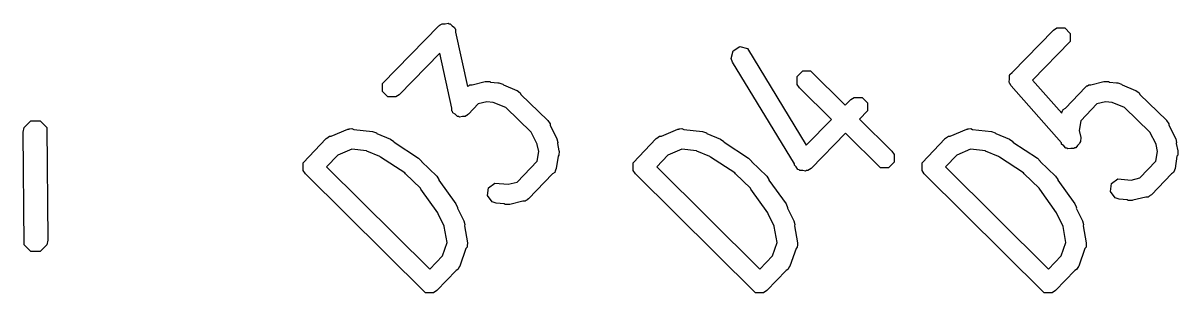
# Model space of a CAD drawing. Extents: x 124 to 187.4, y -113.2 to -74.
# Drawn here: x 168.85 to 174.45, y -94.56 to -93.25 of the extents above; entities that cross this region are included whole.
import ezdxf

# ---------------------------------------------------------------- set-up
doc = ezdxf.new("R2010")
doc.units = 0
doc.layers.add('BLACK', color=7, linetype='CONTINUOUS')

msp = doc.modelspace()

# ---------------------------------------------------------------- linework, layer by layer
at = {"layer": 'BLACK', "linetype": 'CONTINUOUS'}
for p, q in [((170.594351, -93.542489), (170.86783, -93.263628)), ((170.86783, -93.263628), (170.873714, -93.259695)), ((170.873714, -93.259695), (170.875063, -93.257641)), ((170.875063, -93.257641), (170.877567, -93.257121)), ((170.877567, -93.257121), (170.884051, -93.252789)), ((170.884051, -93.252789), (170.898443, -93.252789)), ((170.898443, -93.252789), (170.912532, -93.249865)), ((170.912532, -93.249865), (170.916988, -93.252789)), ((170.916988, -93.252789), (170.922319, -93.252789)), ((170.922319, -93.252789), (170.932495, -93.262965)), ((170.932495, -93.262965), (170.944527, -93.270861)), ((170.944527, -93.270861), (170.945679, -93.276149)), ((170.945679, -93.276149), (170.949379, -93.279849)), ((170.949379, -93.279849), (170.949379, -93.293126)), ((170.949379, -93.293126), (171.006885, -93.55702)), ((173.647248, -93.489275), (173.847625, -93.283831)), ((173.847625, -93.283831), (173.863846, -93.272992)), ((173.863846, -93.272992), (173.902115, -93.272992)), ((173.902115, -93.272992), (173.929175, -93.300052)), ((173.929175, -93.300052), (173.929175, -93.33832)), ((172.294652, -93.3837), (172.327467, -93.364012)), ((172.327467, -93.364012), (172.364593, -93.373293)), ((172.364593, -93.373293), (172.649116, -93.840841)), ((173.929175, -93.33832), (173.746495, -93.525618)), ((170.873126, -93.395869), (170.6759, -93.596978)), ((170.931068, -93.66176), (170.873126, -93.395869)), ((172.285371, -93.420826), (172.294652, -93.3837)), ((172.291951, -93.439192), (172.285371, -93.420826)), ((172.591678, -93.931724), (172.291951, -93.439192)), ((172.605146, -93.508817), (172.632206, -93.481757)), ((172.632206, -93.481757), (172.670474, -93.481757)), ((172.670474, -93.481757), (172.838622, -93.647604)), ((173.636318, -93.498681), (173.647248, -93.489275)), ((170.594351, -93.580757), (170.594351, -93.542489)), ((171.012782, -93.55308), (171.018738, -93.549101)), ((171.018738, -93.549101), (171.028992, -93.549101)), ((171.028992, -93.549101), (171.092714, -93.533458)), ((171.092714, -93.533458), (171.092806, -93.53339)), ((171.092806, -93.53339), (171.092945, -93.533401)), ((171.092945, -93.533401), (171.095409, -93.532797)), ((171.095409, -93.532797), (171.114918, -93.532776)), ((171.114918, -93.532776), (171.119211, -93.535638)), ((171.119211, -93.535638), (171.154015, -93.538602)), ((171.154015, -93.538602), (171.154051, -93.538589)), ((171.154051, -93.538589), (171.154101, -93.538609)), ((171.154101, -93.538609), (171.159426, -93.539063)), ((171.159426, -93.539063), (171.17783, -93.545536)), ((171.17783, -93.545536), (171.180854, -93.549568)), ((171.180854, -93.549568), (171.245474, -93.576038)), ((172.605146, -93.547085), (172.605146, -93.508817)), ((172.615985, -93.563306), (172.605146, -93.547085)), ((173.633455, -93.536843), (173.634757, -93.519488)), ((173.634757, -93.539147), (173.633455, -93.536843)), ((173.634757, -93.502083), (173.636171, -93.500632)), ((173.634757, -93.519488), (173.634757, -93.502083)), ((173.634757, -93.540351), (173.634757, -93.539147)), ((173.636318, -93.541912), (173.634757, -93.540351)), ((173.636171, -93.500632), (173.636318, -93.498681)), ((173.64305, -93.553829), (173.636318, -93.541912)), ((173.746495, -93.525618), (173.887794, -93.686714)), ((174.012782, -93.55308), (174.018738, -93.549101)), ((174.018738, -93.549101), (174.028991, -93.549101)), ((174.028991, -93.549101), (174.092714, -93.533458)), ((174.092714, -93.533458), (174.092806, -93.53339)), ((174.092806, -93.53339), (174.092945, -93.533401)), ((174.092945, -93.533401), (174.095409, -93.532797)), ((174.095409, -93.532797), (174.114918, -93.532776)), ((174.114918, -93.532776), (174.119211, -93.535638)), ((174.119211, -93.535638), (174.154015, -93.538602)), ((174.154015, -93.538602), (174.154051, -93.538589)), ((174.154051, -93.538589), (174.154101, -93.538609)), ((174.154101, -93.538609), (174.159426, -93.539063)), ((174.159426, -93.539063), (174.17783, -93.545536)), ((174.17783, -93.545536), (174.180854, -93.549568)), ((174.180854, -93.549568), (174.245474, -93.576038)), ((170.621411, -93.607817), (170.594351, -93.580757)), ((170.6759, -93.596978), (170.659679, -93.607817)), ((171.006885, -93.55702), (171.008661, -93.555833)), ((171.008661, -93.555833), (171.01005, -93.553751)), ((171.01005, -93.553751), (171.012782, -93.55308)), ((171.245474, -93.576038), (171.245567, -93.576038)), ((171.245567, -93.576038), (171.245635, -93.576104)), ((171.245635, -93.576104), (171.247124, -93.576714)), ((171.247124, -93.576714), (171.262968, -93.588096)), ((171.262968, -93.588096), (171.265741, -93.595493)), ((171.265741, -93.595493), (171.39525, -93.720382)), ((172.771178, -93.716375), (172.615985, -93.563306)), ((173.885999, -93.830815), (173.64305, -93.553829)), ((173.905311, -93.66182), (174.002516, -93.55994)), ((174.002516, -93.55994), (174.008661, -93.555833)), ((174.008661, -93.555833), (174.01005, -93.553751)), ((174.01005, -93.553751), (174.012782, -93.55308)), ((174.245474, -93.576038), (174.245567, -93.576038)), ((174.245567, -93.576038), (174.245635, -93.576104)), ((174.245635, -93.576104), (174.247124, -93.576714)), ((174.247124, -93.576714), (174.262968, -93.588096)), ((174.262968, -93.588096), (174.265741, -93.595493)), ((174.265741, -93.595493), (174.39525, -93.720382)), ((170.659679, -93.607817), (170.621411, -93.607817)), ((170.931068, -93.675038), (170.931068, -93.66176)), ((171.058806, -93.641592), (171.012617, -93.69126)), ((171.099993, -93.631481), (171.058806, -93.641592)), ((171.131972, -93.634204), (171.099993, -93.631481)), ((171.192571, -93.659026), (171.131972, -93.634204)), ((171.315661, -93.777726), (171.192571, -93.659026)), ((172.838622, -93.647604), (172.865155, -93.620549)), ((172.865155, -93.620549), (172.881376, -93.60971)), ((172.881376, -93.60971), (172.919645, -93.60971)), ((172.919645, -93.60971), (172.946705, -93.63677)), ((172.946705, -93.63677), (172.946705, -93.675038)), ((173.895311, -93.668488), (173.905311, -93.66182)), ((174.057948, -93.641802), (173.980209, -93.723282)), ((174.099993, -93.631481), (174.057948, -93.641802)), ((174.131972, -93.634204), (174.099993, -93.631481)), ((174.192571, -93.659026), (174.131972, -93.634204)), ((174.315661, -93.777726), (174.192571, -93.659026)), ((170.934767, -93.678737), (170.931068, -93.675038)), ((170.93592, -93.684026), (170.934767, -93.678737)), ((170.94795, -93.69192), (170.93592, -93.684026)), ((170.958127, -93.702098), (170.94795, -93.69192)), ((170.963458, -93.702098), (170.958127, -93.702098)), ((170.967914, -93.705022), (170.963458, -93.702098)), ((170.982004, -93.702098), (170.967914, -93.705022)), ((170.996396, -93.702098), (170.982004, -93.702098)), ((171.00288, -93.697765), (170.996396, -93.702098)), ((171.005384, -93.697246), (171.00288, -93.697765)), ((171.006731, -93.695192), (171.005384, -93.697246)), ((171.012617, -93.69126), (171.006731, -93.695192)), ((172.649116, -93.840841), (172.771178, -93.716375)), ((172.946705, -93.675038), (172.907238, -93.715281)), ((172.907238, -93.715281), (173.063819, -93.86972)), ((173.887794, -93.686714), (173.887827, -93.686504)), ((173.887827, -93.686504), (173.890662, -93.679679)), ((173.890662, -93.677175), (173.892504, -93.675243)), ((173.890662, -93.679679), (173.890662, -93.677175)), ((173.892504, -93.675243), (173.895311, -93.668488)), ((168.8525, -93.778748), (168.857067, -93.755787)), ((168.857067, -93.755787), (168.889539, -93.723315)), ((168.889539, -93.723315), (168.935461, -93.723315)), ((168.935461, -93.723315), (168.967933, -93.755787)), ((168.967933, -93.755787), (168.9725, -94.301252)), ((170.346734, -93.798272), (170.4273, -93.764127)), ((170.4273, -93.764127), (170.431431, -93.763414)), ((170.431431, -93.763414), (170.43284, -93.762358)), ((170.43284, -93.762358), (170.435727, -93.762672)), ((170.435727, -93.762672), (170.446525, -93.76081)), ((170.446525, -93.76081), (170.45559, -93.764839)), ((170.45559, -93.764839), (170.546601, -93.774766)), ((170.546601, -93.774766), (170.565004, -93.781239)), ((171.39525, -93.720382), (171.395256, -93.720385)), ((171.395256, -93.720385), (171.395259, -93.720391)), ((171.395259, -93.720391), (171.396475, -93.721564)), ((171.396475, -93.721564), (171.407314, -93.737785)), ((171.407314, -93.737785), (171.407314, -93.744451)), ((171.407314, -93.744451), (171.44031, -93.810307)), ((171.946734, -93.798272), (172.0273, -93.764127)), ((172.0273, -93.764127), (172.031431, -93.763414)), ((172.031431, -93.763414), (172.03284, -93.762358)), ((172.03284, -93.762358), (172.035727, -93.762672)), ((172.035727, -93.762672), (172.046525, -93.76081)), ((172.046525, -93.76081), (172.05559, -93.764839)), ((172.05559, -93.764839), (172.146601, -93.774766)), ((172.146601, -93.774766), (172.165004, -93.781239)), ((173.346734, -93.798272), (173.4273, -93.764127)), ((173.4273, -93.764127), (173.431431, -93.763414)), ((173.431431, -93.763414), (173.43284, -93.762358)), ((173.43284, -93.762358), (173.435727, -93.762672)), ((173.435727, -93.762672), (173.446525, -93.76081)), ((173.446525, -93.76081), (173.45559, -93.764839)), ((173.45559, -93.764839), (173.546601, -93.774766)), ((173.546601, -93.774766), (173.565004, -93.781239)), ((173.980209, -93.723282), (173.972897, -93.770364)), ((173.972897, -93.770364), (173.97962, -93.803724)), ((174.39525, -93.720382), (174.395256, -93.720385)), ((174.395256, -93.720385), (174.395259, -93.720391)), ((174.395259, -93.720391), (174.396475, -93.721564)), ((174.396475, -93.721564), (174.407314, -93.737785)), ((174.407314, -93.737785), (174.407314, -93.744451)), ((174.407314, -93.744451), (174.44031, -93.810307)), ((168.857067, -94.324213), (168.8525, -93.778748)), ((170.210493, -93.926347), (170.322347, -93.809111)), ((170.322347, -93.809111), (170.323083, -93.808618)), ((170.323083, -93.808618), (170.323261, -93.80822)), ((170.323261, -93.80822), (170.324407, -93.807733)), ((170.324407, -93.807733), (170.338568, -93.798272)), ((170.338568, -93.798272), (170.346734, -93.798272)), ((170.565004, -93.781239), (170.568027, -93.78527)), ((170.568027, -93.78527), (170.634298, -93.812417)), ((170.634298, -93.812417), (170.650142, -93.8238)), ((170.650142, -93.8238), (170.651299, -93.826886)), ((170.651299, -93.826886), (170.769794, -93.904215)), ((171.345352, -93.836988), (171.315661, -93.777726)), ((171.44031, -93.810307), (171.444763, -93.829301)), ((171.444763, -93.829301), (171.44336, -93.833039)), ((171.810493, -93.926347), (171.922347, -93.809111)), ((171.922347, -93.809111), (171.923083, -93.808618)), ((171.923083, -93.808618), (171.923261, -93.80822)), ((171.923261, -93.80822), (171.924407, -93.807733)), ((171.924407, -93.807733), (171.938568, -93.798272)), ((171.938568, -93.798272), (171.946734, -93.798272)), ((172.165004, -93.781239), (172.168027, -93.78527)), ((172.168027, -93.78527), (172.234298, -93.812417)), ((172.234298, -93.812417), (172.250142, -93.8238)), ((172.250142, -93.8238), (172.251299, -93.826886)), ((172.251299, -93.826886), (172.369794, -93.904215)), ((172.839794, -93.784053), (172.673227, -93.953899)), ((173.00933, -93.951269), (172.839794, -93.784053)), ((173.210493, -93.926347), (173.322347, -93.809111)), ((173.322347, -93.809111), (173.323083, -93.808618)), ((173.323083, -93.808618), (173.323261, -93.80822)), ((173.323261, -93.80822), (173.324407, -93.807733)), ((173.324407, -93.807733), (173.338568, -93.798272)), ((173.338568, -93.798272), (173.346734, -93.798272)), ((173.565004, -93.781239), (173.568027, -93.78527)), ((173.568027, -93.78527), (173.634298, -93.812417)), ((173.634298, -93.812417), (173.650142, -93.8238)), ((173.650142, -93.8238), (173.651299, -93.826886)), ((173.651299, -93.826886), (173.769794, -93.904215)), ((173.887098, -93.836269), (173.885999, -93.830815)), ((173.975176, -93.827712), (173.974755, -93.833329)), ((173.978558, -93.823204), (173.975176, -93.827712)), ((173.97962, -93.803724), (173.978558, -93.823204)), ((174.345352, -93.836988), (174.315661, -93.777726)), ((174.44031, -93.810307), (174.444763, -93.829301)), ((174.444763, -93.829301), (174.44336, -93.833039)), ((170.446326, -93.861179), (170.378968, -93.889727)), ((170.517704, -93.868964), (170.446326, -93.861179)), ((170.51884, -93.869781), (170.517704, -93.868964)), ((170.581838, -93.895587), (170.51884, -93.869781)), ((171.344715, -93.918437), (171.352016, -93.871427)), ((171.345294, -93.838068), (171.345352, -93.836988)), ((171.352016, -93.871427), (171.345294, -93.838068)), ((171.44336, -93.833039), (171.450457, -93.868258)), ((171.451024, -93.871068), (171.449962, -93.890548)), ((171.450457, -93.868258), (171.450575, -93.868434)), ((171.450575, -93.868434), (171.450539, -93.868663)), ((171.450539, -93.868663), (171.451024, -93.871068)), ((172.046326, -93.861179), (171.978968, -93.889727)), ((172.117704, -93.868964), (172.046326, -93.861179)), ((172.11884, -93.869781), (172.117704, -93.868964)), ((172.181838, -93.895587), (172.11884, -93.869781)), ((173.063819, -93.86972), (173.074658, -93.885941)), ((173.074658, -93.885941), (173.074658, -93.924209)), ((173.446326, -93.861179), (173.378968, -93.889727)), ((173.517704, -93.868964), (173.446326, -93.861179)), ((173.51884, -93.869781), (173.517704, -93.868964)), ((173.581838, -93.895587), (173.51884, -93.869781)), ((173.897865, -93.844344), (173.887098, -93.836269)), ((173.907586, -93.855427), (173.897865, -93.844344)), ((173.913204, -93.855848), (173.907586, -93.855427)), ((173.917713, -93.85923), (173.913204, -93.855848)), ((173.931683, -93.857234), (173.917713, -93.85923)), ((173.945748, -93.858289), (173.931683, -93.857234)), ((173.950017, -93.854614), (173.945748, -93.858289)), ((173.955596, -93.853818), (173.950017, -93.854614)), ((173.964063, -93.842529), (173.955596, -93.853818)), ((173.974755, -93.833329), (173.964063, -93.842529)), ((174.344704, -93.918507), (174.352016, -93.871427)), ((174.345294, -93.838068), (174.345352, -93.836988)), ((174.352016, -93.871427), (174.345294, -93.838068)), ((174.44336, -93.833039), (174.450457, -93.868258)), ((174.451024, -93.871068), (174.449962, -93.890548)), ((174.450457, -93.868258), (174.450575, -93.868434)), ((174.450575, -93.868434), (174.450539, -93.868663)), ((174.450539, -93.868663), (174.451024, -93.871068)), ((170.210493, -93.964615), (170.210493, -93.926347)), ((170.378968, -93.889727), (170.324156, -93.947175)), ((170.585373, -93.8992), (170.581838, -93.895587)), ((170.702909, -93.975904), (170.585373, -93.8992)), ((170.769794, -93.904215), (170.783436, -93.918161)), ((170.783436, -93.918161), (170.784029, -93.921328)), ((170.784029, -93.921328), (170.857727, -93.990937)), ((171.247002, -94.020132), (171.344715, -93.918437)), ((171.446404, -93.895291), (171.437087, -93.955286)), ((171.449962, -93.890548), (171.446404, -93.895291)), ((171.810493, -93.964615), (171.810493, -93.926347)), ((171.978968, -93.889727), (171.924156, -93.947175)), ((172.185373, -93.8992), (172.181838, -93.895587)), ((172.302909, -93.975904), (172.185373, -93.8992)), ((172.369794, -93.904215), (172.383436, -93.918161)), ((172.383436, -93.918161), (172.384029, -93.921328)), ((172.384029, -93.921328), (172.457727, -93.990937)), ((172.591678, -93.937678), (172.591678, -93.931724)), ((172.600933, -93.946933), (172.591678, -93.937678)), ((173.074658, -93.924209), (173.047598, -93.951269)), ((173.210493, -93.964615), (173.210493, -93.926347)), ((173.378968, -93.889727), (173.324156, -93.947175)), ((173.585373, -93.8992), (173.581838, -93.895587)), ((173.702909, -93.975904), (173.585373, -93.8992)), ((173.769794, -93.904215), (173.783436, -93.918161)), ((173.783436, -93.918161), (173.784029, -93.921328)), ((173.784029, -93.921328), (173.857727, -93.990937)), ((174.266964, -93.999988), (174.344704, -93.918507)), ((174.446404, -93.895291), (174.437087, -93.955286)), ((174.449962, -93.890548), (174.446404, -93.895291)), ((170.221332, -93.980836), (170.210493, -93.964615)), ((170.803237, -94.55736), (170.221332, -93.980836)), ((170.324156, -93.947175), (170.823761, -94.442158)), ((170.706205, -93.980836), (170.702909, -93.975904)), ((170.778999, -94.049593), (170.706205, -93.980836)), ((170.857727, -93.990937), (170.868566, -94.007158)), ((171.419314, -93.98016), (171.302194, -94.102054)), ((171.429603, -93.973302), (171.419314, -93.98016)), ((171.432419, -93.966522), (171.429603, -93.973302)), ((171.434252, -93.964615), (171.432419, -93.966522)), ((171.437087, -93.955286), (171.434252, -93.96211)), ((171.434252, -93.96211), (171.434252, -93.964615)), ((171.821332, -93.980836), (171.810493, -93.964615)), ((172.403237, -94.55736), (171.821332, -93.980836)), ((171.924156, -93.947175), (172.423761, -94.442158)), ((172.306205, -93.980836), (172.302909, -93.975904)), ((172.378999, -94.049593), (172.306205, -93.980836)), ((172.457727, -93.990937), (172.468566, -94.007158)), ((172.608105, -93.958718), (172.600933, -93.946933)), ((172.614255, -93.960255), (172.608105, -93.958718)), ((172.618738, -93.964738), (172.614255, -93.960255)), ((172.632184, -93.964738), (172.618738, -93.964738)), ((172.645231, -93.968), (172.632184, -93.964738)), ((172.650668, -93.964738), (172.645231, -93.968)), ((172.657006, -93.964738), (172.650668, -93.964738)), ((172.673227, -93.953899), (172.657006, -93.964738)), ((173.047598, -93.951269), (173.00933, -93.951269)), ((173.221332, -93.980836), (173.210493, -93.964615)), ((173.803237, -94.55736), (173.221332, -93.980836)), ((173.324156, -93.947175), (173.823761, -94.442158)), ((173.706205, -93.980836), (173.702909, -93.975904)), ((173.778999, -94.049593), (173.706205, -93.980836)), ((173.857727, -93.990937), (173.868566, -94.007158)), ((174.419603, -93.979968), (174.322397, -94.081852)), ((174.429603, -93.973302), (174.419603, -93.979968)), ((174.432409, -93.966546), (174.429603, -93.973302)), ((174.434251, -93.964616), (174.432409, -93.966546)), ((174.437087, -93.955286), (174.434251, -93.962112)), ((174.434251, -93.962112), (174.434251, -93.964616)), ((170.781107, -94.054527), (170.778999, -94.049593)), ((170.862936, -94.16869), (170.781107, -94.054527)), ((170.868566, -94.007158), (170.868566, -94.010748)), ((170.868566, -94.010748), (170.951184, -94.126012)), ((171.103919, -94.085843), (171.109331, -94.04796)), ((171.109331, -94.04796), (171.139946, -94.024998)), ((171.139946, -94.024998), (171.204714, -94.030513)), ((171.204714, -94.030513), (171.247002, -94.020132)), ((172.381107, -94.054527), (172.378999, -94.049593)), ((172.462936, -94.16869), (172.381107, -94.054527)), ((172.468566, -94.007158), (172.468566, -94.010748)), ((172.468566, -94.010748), (172.551184, -94.126012)), ((173.781107, -94.054527), (173.778999, -94.049593)), ((173.862936, -94.16869), (173.781107, -94.054527)), ((173.868566, -94.007158), (173.868566, -94.010748)), ((173.868566, -94.010748), (173.951184, -94.126012)), ((174.124123, -94.06564), (174.129535, -94.027757)), ((174.129535, -94.027757), (174.16015, -94.004795)), ((174.16015, -94.004795), (174.224917, -94.01031)), ((174.224917, -94.01031), (174.266964, -93.999988)), ((171.126881, -94.116458), (171.103919, -94.085843)), ((171.291927, -94.108913), (171.285973, -94.112893)), ((171.294661, -94.108243), (171.291927, -94.108913)), ((171.29605, -94.106159), (171.294661, -94.108243)), ((171.302194, -94.102054), (171.29605, -94.106159)), ((174.147085, -94.096255), (174.124123, -94.06564)), ((174.165488, -94.102729), (174.147085, -94.096255)), ((174.205704, -94.106152), (174.165488, -94.102729)), ((174.209996, -94.109014), (174.205704, -94.106152)), ((174.229505, -94.108994), (174.209996, -94.109014)), ((174.231969, -94.108389), (174.229505, -94.108994)), ((174.232109, -94.108401), (174.231969, -94.108389)), ((174.2322, -94.108332), (174.232109, -94.108401)), ((174.295922, -94.09269), (174.2322, -94.108332)), ((174.306176, -94.09269), (174.295922, -94.09269)), ((174.312131, -94.08871), (174.306176, -94.09269)), ((174.314864, -94.08804), (174.312131, -94.08871)), ((174.316252, -94.085957), (174.314864, -94.08804)), ((174.322397, -94.081852), (174.316252, -94.085957)), ((170.951184, -94.126012), (170.958848, -94.143952)), ((170.958848, -94.143952), (170.958399, -94.146342)), ((170.958399, -94.146342), (170.989109, -94.207634)), ((171.145284, -94.122932), (171.126881, -94.116458)), ((171.185501, -94.126355), (171.145284, -94.122932)), ((171.189793, -94.129217), (171.185501, -94.126355)), ((171.209302, -94.129197), (171.189793, -94.129217)), ((171.211766, -94.128592), (171.209302, -94.129197)), ((171.211906, -94.128604), (171.211766, -94.128592)), ((171.211997, -94.128535), (171.211906, -94.128604)), ((171.275719, -94.112893), (171.211997, -94.128535)), ((171.285973, -94.112893), (171.275719, -94.112893)), ((172.551184, -94.126012), (172.558848, -94.143952)), ((172.558848, -94.143952), (172.558399, -94.146342)), ((172.558399, -94.146342), (172.589109, -94.207634)), ((173.951184, -94.126012), (173.958848, -94.143952)), ((173.958848, -94.143952), (173.958399, -94.146342)), ((173.958399, -94.146342), (173.989109, -94.207634)), ((170.864401, -94.174936), (170.862936, -94.16869)), ((170.894151, -94.234315), (170.864401, -94.174936)), ((170.989109, -94.207634), (170.993562, -94.226628)), ((172.464401, -94.174936), (172.462936, -94.16869)), ((172.494151, -94.234315), (172.464401, -94.174936)), ((172.589109, -94.207634), (172.593562, -94.226628)), ((173.864401, -94.174936), (173.862936, -94.16869)), ((173.894151, -94.234315), (173.864401, -94.174936)), ((173.989109, -94.207634), (173.993562, -94.226628)), ((170.894093, -94.235395), (170.894151, -94.234315)), ((170.907716, -94.312378), (170.894093, -94.235395)), ((170.993562, -94.226628), (170.991701, -94.23159)), ((170.991701, -94.23159), (171.006557, -94.315534)), ((172.494093, -94.235395), (172.494151, -94.234315)), ((172.507716, -94.312378), (172.494093, -94.235395)), ((172.593562, -94.226628), (172.591701, -94.23159)), ((172.591701, -94.23159), (172.606557, -94.315534)), ((173.894093, -94.235395), (173.894151, -94.234315)), ((173.907716, -94.312378), (173.894093, -94.235395)), ((173.993562, -94.226628), (173.991701, -94.23159)), ((173.991701, -94.23159), (174.006557, -94.315534)), ((168.889539, -94.356685), (168.857067, -94.324213)), ((168.967933, -94.324213), (168.935461, -94.356685)), ((168.9725, -94.301252), (168.967933, -94.324213)), ((170.884988, -94.377985), (170.907716, -94.312378)), ((171.005495, -94.335014), (170.999561, -94.342924)), ((171.006091, -94.324076), (171.005495, -94.335014)), ((171.007043, -94.321329), (171.006091, -94.324076)), ((171.006557, -94.315534), (171.006328, -94.319721)), ((171.006328, -94.319721), (171.007043, -94.321329)), ((172.484988, -94.377985), (172.507716, -94.312378)), ((172.605495, -94.335014), (172.599561, -94.342924)), ((172.606091, -94.324076), (172.605495, -94.335014)), ((172.607043, -94.321329), (172.606091, -94.324076)), ((172.606557, -94.315534), (172.606328, -94.319721)), ((172.606328, -94.319721), (172.607043, -94.321329)), ((173.884988, -94.377985), (173.907716, -94.312378)), ((174.005495, -94.335014), (173.999561, -94.342924)), ((174.006091, -94.324076), (174.005495, -94.335014)), ((174.007043, -94.321329), (174.006091, -94.324076)), ((174.006557, -94.315534), (174.006328, -94.319721)), ((174.006328, -94.319721), (174.007043, -94.321329)), ((168.935461, -94.356685), (168.889539, -94.356685)), ((170.823761, -94.442158), (170.884988, -94.377985)), ((170.999561, -94.342924), (170.970055, -94.4281)), ((172.423761, -94.442158), (172.484988, -94.377985)), ((172.599561, -94.342924), (172.570055, -94.4281)), ((173.823761, -94.442158), (173.884988, -94.377985)), ((173.999561, -94.342924), (173.970055, -94.4281)), ((170.959634, -94.444592), (170.951549, -94.448185)), ((170.968765, -94.43014), (170.959634, -94.444592)), ((170.969581, -94.429286), (170.968765, -94.43014)), ((170.970055, -94.4281), (170.969581, -94.42885)), ((170.969581, -94.42885), (170.969581, -94.429286)), ((172.559634, -94.444592), (172.551549, -94.448185)), ((172.568765, -94.43014), (172.559634, -94.444592)), ((172.569581, -94.429286), (172.568765, -94.43014)), ((172.570055, -94.4281), (172.569581, -94.42885)), ((172.569581, -94.42885), (172.569581, -94.429286)), ((173.959634, -94.444592), (173.951549, -94.448185)), ((173.968765, -94.43014), (173.959634, -94.444592)), ((173.969581, -94.429286), (173.968765, -94.43014)), ((173.970055, -94.4281), (173.969581, -94.42885)), ((173.969581, -94.42885), (173.969581, -94.429286)), ((170.951549, -94.448185), (170.857727, -94.546522)), ((172.551549, -94.448185), (172.457727, -94.546522)), ((173.951549, -94.448185), (173.857727, -94.546522)), ((170.841506, -94.55736), (170.803237, -94.55736)), ((170.857727, -94.546522), (170.841506, -94.55736)), ((172.441506, -94.55736), (172.403237, -94.55736)), ((172.457727, -94.546522), (172.441506, -94.55736)), ((173.841506, -94.55736), (173.803237, -94.55736)), ((173.857727, -94.546522), (173.841506, -94.55736))]:
    msp.add_line(p, q, dxfattribs=at)

doc.saveas('drawing.dxf')
